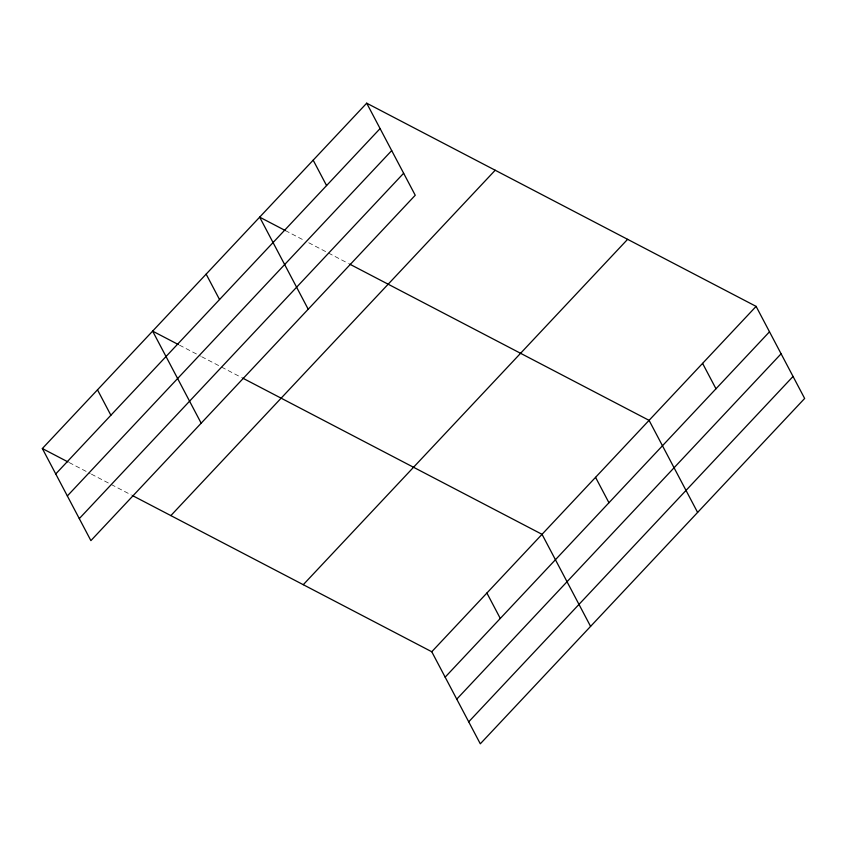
<?xml version="1.0" encoding="UTF-8"?>
<svg xmlns="http://www.w3.org/2000/svg" width="847" height="847" viewBox="0 0 847 847"><rect width="100%" height="100%" fill="white"/><g stroke="black" fill="none" stroke-linecap="round" stroke-linejoin="round"><path stroke-width="0.64" stroke-dasharray="4.24 3.18" d="M285.365 230.564L304.052 240.315M308.732 242.75L348.445 263.481M179.5 345.142L200.527 356.111M201.692 356.725L220.389 366.476M221.554 367.09L241.416 377.455M69.221 462.568L90.248 473.537M91.412 474.151L110.11 483.902M111.275 484.516L131.137 494.87"/><path stroke-width="1.27" d="M366.698 103.186L415.242 195.255L90.894 540.619L42.35 448.539L366.698 103.186L756.106 306.381L804.65 398.461L480.302 743.814L431.758 651.745L132.301 495.484M55.743 473.949L380.091 128.585M67.347 495.95L391.695 150.586M79.29 518.618L403.638 173.254M170.85 515.601L495.199 170.236M303.258 584.695L627.606 239.33M431.758 651.745L756.106 306.381M445.151 677.155L769.5 331.791M456.755 699.156L781.103 353.792M468.709 721.824L793.046 376.46M285.365 230.564L259.658 217.15L308.202 309.219M349.62 264.095L649.077 420.356L697.61 512.424M178.325 344.528L152.629 331.124L201.173 423.193M242.581 378.058L542.038 534.33L590.581 626.399M42.35 448.539L68.046 461.954M702.587 363.374L715.98 388.773M595.557 477.337L608.951 502.747M313.178 160.168L326.571 185.567M486.898 593.038L500.291 618.448M206.149 274.132L219.542 299.542M97.49 389.832L110.883 415.242"/></g></svg>
